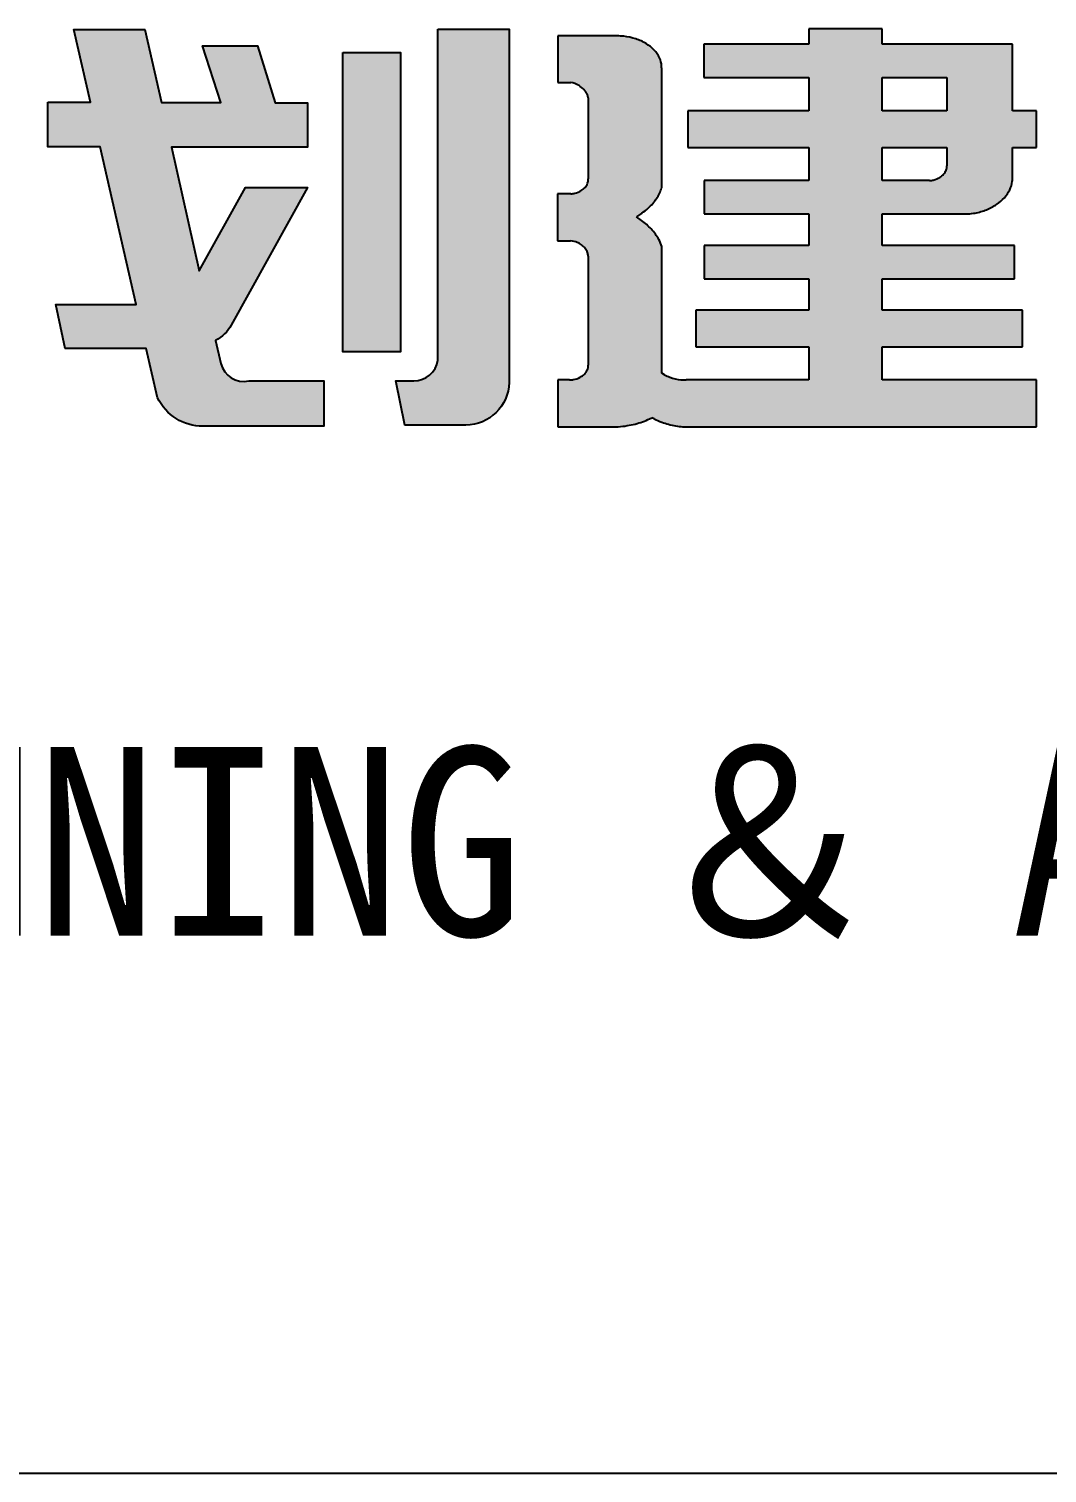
# Model space of a CAD drawing. Extents: x -138012 to 2129925, y -311560 to 0.
# Drawn here: x -135325 to -134737, y -149128 to -148294 of the extents above; entities that cross this region are included whole.
import ezdxf
from ezdxf.enums import TextEntityAlignment as Align

# ---------------------------------------------------------------- set-up
doc = ezdxf.new("R2010")
doc.units = 0
doc.header["$LTSCALE"] = 1000
doc.header["$MEASUREMENT"] = 0
doc.layers.get('0').update_dxf_attribs({"linetype": 'CONTINUOUS'})
doc.layers.add('WALL', color=6, linetype='CONTINUOUS')
doc.layers.add('图框', color=4, linetype='CONTINUOUS')
doc.styles.add('图框艺术体', font='simhei.ttf', dxfattribs={"width": 0.9})

# ---------------------------------------------------------------- blocks, each defined once
blk = doc.blocks.new('A1')
h = blk.add_hatch(color=0)
h.dxf.hatch_style = 1
edge = h.paths.add_edge_path()
edge.add_line((499907.9289028043, 391799.8102194821), (499804.6575156818, 391799.8102194822))
edge.add_line((499804.6575156818, 391799.8102194822), (499804.6575156818, 391812.8723855542))
edge.add_line((499804.6575156818, 391812.8723855542), (499746.2662531775, 391812.8723855542))
edge.add_line((499746.2662531775, 391812.8723855542), (499746.2662531776, 391799.8102194822))
edge.add_line((499746.2662531776, 391799.8102194822), (499663.0551200981, 391799.8102194821))
edge.add_line((499663.0551200981, 391799.8102194821), (499663.055120098, 391771.390772095))
edge.add_line((499663.055120098, 391771.390772095), (499746.2662531776, 391771.3907720951))
edge.add_line((499746.2662531776, 391771.3907720951), (499746.2662531776, 391743.1962322638))
edge.add_line((499746.2662531776, 391743.1962322638), (499650.3385152966, 391743.1962322636))
edge.add_line((499650.3385152966, 391743.1962322636), (499650.3385152966, 391711.9906454532))
edge.add_line((499650.3385152966, 391711.9906454532), (499746.2662531775, 391711.9906454532))
edge.add_line((499746.2662531775, 391711.9906454532), (499746.2662531776, 391683.8175802907))
edge.add_line((499746.2662531776, 391683.8175802907), (499663.2676734882, 391683.8175802907))
edge.add_line((499663.2676734882, 391683.8175802907), (499663.2676734882, 391655.3877932482))
edge.add_line((499663.2676734882, 391655.3877932482), (499746.2662531775, 391655.3877932482))
edge.add_line((499746.2662531775, 391655.3877932482), (499746.2662531775, 391628.6634728641))
edge.add_line((499746.2662531775, 391628.6634728641), (499663.1423936758, 391628.6634728641))
edge.add_line((499663.1423936758, 391628.6634728641), (499663.1423936758, 391600.1255171203))
edge.add_line((499663.1423936758, 391600.1255171203), (499746.2662531775, 391600.1255171202))
edge.add_line((499746.2662531775, 391600.1255171202), (499746.2662531775, 391573.5053886473))
edge.add_line((499746.2662531775, 391573.5053886473), (499656.7320086561, 391573.5053886474))
edge.add_line((499656.7320086561, 391573.5053886474), (499656.7320086561, 391542.1948145677))
edge.add_line((499656.7320086561, 391542.1948145677), (499746.2662531774, 391542.1948145676))
edge.add_line((499746.2662531774, 391542.1948145676), (499746.2662531775, 391514.1287250693))
edge.add_line((499746.2662531775, 391514.1287250693), (499648.8725882611, 391514.128741846))
edge.add_spline(control_points=[(499648.8725882588, 391514.128741846), (499647.516805486, 391514.1248151271), (499646.1607248433, 391514.1965286431), (499641.7445433073, 391514.678954967), (499638.7324416775, 391515.4083780448), (499634.4495737447, 391517.0801189559), (499633.0368026386, 391517.7518299996), (499631.6948611921, 391518.5173174875)], knot_values=[0.9513714849087886, 0.9513714849087886, 0.9513714849087886, 0.9513714849087886, 1.090703220191351, 1.090703220191351, 1.408924883728573, 1.408924883728573, 1.574416654039366, 1.574416654039366, 1.574416654039366, 1.574416654039366], degree=3, periodic=0)
edge.add_line((499631.6948611921, 391518.5173174875), (499629.6768083906, 391519.8315117532))
edge.add_line((499629.6768083906, 391519.8315117532), (499629.6768083906, 391627.6929589767))
edge.add_spline(control_points=[(499629.6768083906, 391627.6929589767), (499629.0389010403, 391629.6955345451), (499628.2299742769, 391631.6691520484), (499625.6602429506, 391636.7476009296), (499623.6198191801, 391639.7757828386), (499618.9745301421, 391645.1443308506), (499616.4492767555, 391647.5229899169), (499613.6413075626, 391649.6886044737)], knot_values=[3.391103965101848, 3.391103965101848, 3.391103965101848, 3.391103965101848, 3.526234999189308, 3.526234999189308, 3.747079914326613, 3.747079914326613, 3.94529361934048, 3.94529361934048, 3.94529361934048, 3.94529361934048], degree=3, periodic=0)
edge.add_line((499613.6413075626, 391649.6886044737), (499609.5170604697, 391652.986123019))
edge.add_line((499609.5170604697, 391652.986123019), (499613.7215037394, 391656.0837060186))
edge.add_spline(control_points=[(499613.7215037394, 391656.0837060186), (499615.566837668, 391657.4344776521), (499617.2881708091, 391658.8832742923), (499621.4332136043, 391662.8945350292), (499623.6285346302, 391665.5901668347), (499627.1918020804, 391671.2635780823), (499628.5600892682, 391674.2407480872), (499629.5387159159, 391677.4342343109), (499629.5829340947, 391677.5820117931), (499629.6261334103, 391677.7299442384)], knot_values=[2.311832462008515, 2.311832462008515, 2.311832462008515, 2.311832462008515, 2.450793033216761, 2.450793033216761, 2.675985772782195, 2.675985772782195, 2.901178512347629, 2.901178512347629, 2.912092230434895, 2.912092230434895, 2.912092230434895, 2.912092230434895], degree=3, periodic=0)
edge.add_line((499629.6261334103, 391677.7299442383), (499629.6261334103, 391775.9993304876))
edge.add_spline(control_points=[(499629.6261334103, 391775.9993304876), (499629.630080546, 391778.1625855921), (499629.5176349047, 391779.8966171443), (499629.2926283568, 391783.6265630543), (499628.8393377613, 391786.0289184858), (499626.7663480617, 391790.6016039109), (499625.3315646446, 391792.8036633595), (499621.7281981602, 391796.8727997523), (499619.5595313578, 391798.7384310508), (499614.6276976406, 391801.9682940993), (499611.8652945107, 391803.3316295663), (499605.9514387894, 391805.4305459041), (499602.8008605887, 391806.1657647682), (499597.7860857357, 391806.7684625977), (499595.9719772948, 391806.8768094087), (499594.1578709034, 391806.8765785517)], knot_values=[-0.09946393604087977, -0.09946393604087977, -0.09946393604087977, -0.09946393604087977, 0.07948016177026485, 0.07948016177026485, 0.3479203152235475, 0.3479203152235475, 0.6163604686768303, 0.6163604686768303, 0.884800622130113, 0.884800622130113, 1.153240775583396, 1.153240775583396, 1.421680929036679, 1.421680929036679, 1.570955397518689, 1.570955397518689, 1.570955397518689, 1.570955397518689], degree=3, periodic=0)
edge.add_line((499594.1578719218, 391806.8765785193), (499547.0065997255, 391806.8765785193))
edge.add_line((499547.0065997255, 391806.8765785193), (499547.0065997255, 391767.2103699229))
edge.add_line((499547.0065997255, 391767.2103699229), (499557.3011671106, 391767.2103699229))
edge.add_spline(control_points=[(499557.301167111, 391767.2103699229), (499559.7906281099, 391766.8415706282), (499561.530858275, 391766.1187200162), (499564.3205810933, 391764.4915974619), (499565.6203750136, 391763.3921081147), (499568.07310273, 391761.0128298), (499569.1183029701, 391759.6603405565), (499570.4085476788, 391757.2990942172), (499570.8064099727, 391756.3680350843), (499571.2883611631, 391754.2152674938)], knot_values=[3.386551680851742, 3.386551680851742, 3.386551680851742, 3.386551680851742, 3.627015090191965, 3.627015090191965, 3.904526008478623, 3.904526008478623, 4.182036926765281, 4.182036926765281, 4.349186330027427, 4.349186330027427, 4.349186330027427, 4.349186330027427], degree=3, periodic=0)
edge.add_line((499571.2883611631, 391754.2152674938), (499571.2883611631, 391684.5541656874))
edge.add_spline(control_points=[(499571.2883611631, 391685.3483910699), (499571.2927789426, 391685.2113248752), (499571.2908990225, 391684.9785081674), (499571.237864952, 391683.6543733178), (499571.0284694527, 391682.5704378734), (499570.2232756086, 391680.2623889592), (499569.5479114454, 391679.0692386188), (499567.8548943002, 391676.9568842758), (499566.8385217928, 391676.0361613174), (499564.1445981266, 391674.2111195196), (499562.36335759, 391673.4491224194), (499559.5623151378, 391672.7810438627), (499558.6068548425, 391672.6371838089), (499557.3785872198, 391672.5640585373)], knot_values=[-1.487500499190211, -1.487500499190211, -1.487500499190211, -1.487500499190211, -1.436353530280068, -1.436353530280068, -1.196218717986405, -1.196218717986405, -0.8982293874048811, -0.8982293874048811, -0.6002400568233572, -0.6002400568233572, -0.187335728827086, -0.187335728827086, 0.01911643517104955, 0.01911643517104955, 0.01911643517104955, 0.01911643517104955], degree=3, periodic=0)
edge.add_line((499557.3785872198, 391672.5640585373), (499546.9362178085, 391672.5640585373))
edge.add_line((499546.9362178085, 391672.5640585373), (499546.9362178083, 391632.6600378691))
edge.add_line((499546.9362178083, 391632.6600378691), (499557.2068553419, 391632.6600378691))
edge.add_spline(control_points=[(499557.2068553419, 391632.6600378691), (499559.5083405227, 391632.2924965217), (499561.016320444, 391631.8139085879), (499563.6968602023, 391630.5742917169), (499564.8880929395, 391629.847201985), (499567.037737794, 391628.1323806124), (499567.996149875, 391627.1440675079), (499569.593819221, 391624.9474751431), (499570.2322340413, 391623.7384831654), (499570.9533816069, 391621.6305217981), (499571.1524369888, 391620.7718924236), (499571.2897688014, 391619.4124092435)], knot_values=[0.09832068293461194, 0.09832068293461194, 0.09832068293461194, 0.09832068293461194, 0.3878882526098777, 0.3878882526098777, 0.6477281066924279, 0.6477281066924279, 0.907567960774978, 0.907567960774978, 1.167407814857528, 1.167407814857528, 1.336230672169579, 1.336230672169579, 1.336230672169579, 1.336230672169579], degree=3, periodic=0)
edge.add_line((499571.2897688014, 391619.4124092435), (499571.2897688014, 391526.7484184753))
edge.add_spline(control_points=[(499571.2897688014, 391526.7484184753), (499571.2432588252, 391525.2958664132), (499570.9594635144, 391523.9876287159), (499569.9252842258, 391521.4318371353), (499569.1367715331, 391520.2025097169), (499567.2021210566, 391518.061759366), (499566.0570793106, 391517.1483810305), (499563.1472797061, 391515.4443433839), (499561.3004047734, 391514.7807648817), (499558.4304838814, 391514.2649048068), (499557.4570714199, 391514.172593714), (499556.4326542526, 391514.1601417142)], knot_values=[1.586367827487998, 1.586367827487998, 1.586367827487998, 1.586367827487998, 1.872585217741985, 1.872585217741985, 2.185500725120694, 2.185500725120694, 2.498416232499404, 2.498416232499404, 2.909300387812437, 2.909300387812437, 3.114742465468954, 3.114742465468954, 3.114742465468954, 3.114742465468954], degree=3, periodic=0)
edge.add_line((499556.4326542526, 391514.1601417142), (499546.9756316818, 391514.1601417142))
edge.add_line((499546.9756316818, 391514.1601417142), (499546.9756316818, 391474.3603129571))
edge.add_line((499546.9756316818, 391474.3603129571), (499594.8732371089, 391474.3603129571))
edge.add_spline(control_points=[(499594.8732371089, 391474.3603129571), (499597.347924398, 391474.5326031277), (499599.8075709335, 391474.8350379792), (499606.4390101631, 391476.0109823354), (499610.5344675842, 391477.1424289733), (499616.3082343909, 391479.3529462261), (499618.1572186719, 391480.1659679008), (499619.9399941821, 391481.0573092905)], knot_values=[1.657599925298069, 1.657599925298069, 1.657599925298069, 1.657599925298069, 1.788930252808407, 1.788930252808407, 2.017152723414768, 2.017152723414768, 2.129372264282285, 2.129372264282285, 2.129372264282285, 2.129372264282285], degree=3, periodic=0)
edge.add_line((499619.9399941824, 391481.0573092906), (499621.685689452, 391482.0428074906))
edge.add_line((499621.685689452, 391482.0428074906), (499623.644365761, 391480.9910457135))
edge.add_spline(control_points=[(499623.644365761, 391480.9910457135), (499625.5421775923, 391479.9557472126), (499627.5371106262, 391479.0241726884), (499633.0837820895, 391476.8375387602), (499636.7753456454, 391475.7919964125), (499642.4241243594, 391474.7719807512), (499644.2978630919, 391474.522864885), (499646.1840852991, 391474.3603129571)], knot_values=[0.9723196980382531, 0.9723196980382531, 0.9723196980382531, 0.9723196980382531, 1.11294085342267, 1.11294085342267, 1.348800516823549, 1.348800516823549, 1.463491189088361, 1.463491189088361, 1.463491189088361, 1.463491189088361], degree=3, periodic=0)
edge.add_line((499646.1840852991, 391474.3603129571), (499927.0488544334, 391474.3603129571))
edge.add_line((499927.0488544334, 391474.3603129571), (499927.0488544334, 391514.1287250693))
edge.add_line((499927.0488544334, 391514.1287250693), (499804.6575156818, 391514.1287250694))
edge.add_line((499804.6575156818, 391514.1287250694), (499804.6575156818, 391542.1948145677))
edge.add_line((499804.6575156818, 391542.1948145677), (499916.0256385598, 391542.1948145677))
edge.add_line((499916.0256385598, 391542.1948145677), (499916.0256385597, 391573.5053886473))
edge.add_line((499916.0256385597, 391573.5053886473), (499804.6575156818, 391573.5053886473))
edge.add_line((499804.6575156818, 391573.5053886473), (499804.6575156818, 391600.1255171202))
edge.add_line((499804.6575156818, 391600.1255171202), (499909.599769519, 391600.1255171202))
edge.add_line((499909.599769519, 391600.1255171202), (499909.599769519, 391628.6634728641))
edge.add_line((499909.599769519, 391628.6634728641), (499804.6575156816, 391628.6634728641))
edge.add_line((499804.6575156816, 391628.6634728641), (499804.6575156819, 391655.3877932482))
edge.add_line((499804.6575156819, 391655.3877932482), (499872.7526750282, 391655.3877932482))
edge.add_spline(control_points=[(499872.7526750282, 391655.3877932482), (499874.639772462, 391655.5521934999), (499876.5111486797, 391655.8228072897), (499881.5256230669, 391656.8431100572), (499884.5966459165, 391657.7996099254), (499890.3309489737, 391660.2613686182), (499892.9936555433, 391661.7663203101), (499897.7516112896, 391665.2139295115), (499899.8464083862, 391667.1559384646), (499903.3586752978, 391671.3402198555), (499904.776251631, 391673.5815665229), (499906.8811853203, 391678.2251416138), (499907.5694620732, 391680.6269946482), (499908.0292847187, 391684.1367406719), (499908.097271906, 391685.2275973131), (499908.0908505413, 391686.3182430553)], knot_values=[-1.46233434582702, -1.46233434582702, -1.46233434582702, -1.46233434582702, -1.321737701097408, -1.321737701097408, -1.078275998243133, -1.078275998243133, -0.8348142953888574, -0.8348142953888574, -0.5913525925345822, -0.5913525925345822, -0.3478908896803069, -0.3478908896803069, -0.1044291868260317, -0.1044291868260317, 0.004710103025224788, 0.004710103025224788, 0.004710103025224788, 0.004710103025224788], degree=3, periodic=0)
edge.add_line((499908.0908505413, 391686.3182430553), (499908.0907812138, 391711.9906454532))
edge.add_line((499908.0907812138, 391711.9906454532), (499927.0981217756, 391711.9906454532))
edge.add_line((499927.0981217756, 391711.9906454532), (499927.0981217756, 391743.1962322636))
edge.add_line((499927.0981217756, 391743.1962322636), (499907.9289028043, 391743.1962322638))
edge.add_line((499907.9289028043, 391743.1962322638), (499907.9289028043, 391799.8102194821))
h.paths.add_polyline_path([(499804.6575156818, 391771.3907720951), (499855.983216278, 391771.3907720951), (499855.9832162781, 391743.1962322638), (499804.6575156818, 391743.1962322638)], flags=16)
edge = h.paths.add_edge_path(flags=16)
edge.add_line((499804.6575156818, 391711.9906454532), (499855.9846239163, 391711.9906454532))
edge.add_line((499855.9846239163, 391711.9906454532), (499855.9846239163, 391696.3831893447))
edge.add_spline(control_points=[(499855.9846239163, 391696.3831893457), (499855.9744802449, 391695.1333386215), (499855.7579818387, 391693.9193547678), (499854.9054273614, 391691.4931697166), (499854.2255796466, 391690.2991295288), (499852.5232004779, 391688.1866953457), (499851.5019423171, 391687.266763504), (499848.7997911511, 391685.447636748), (499847.016149313, 391684.6902323679), (499844.2128749122, 391684.0291747605), (499843.2569022771, 391683.8876797855), (499842.0382513763, 391683.8175802907)], knot_values=[1.650999810835775, 1.650999810835775, 1.650999810835775, 1.650999810835775, 1.918465449896058, 1.918465449896058, 2.217066645749255, 2.217066645749255, 2.515667841602451, 2.515667841602451, 2.928564907150825, 2.928564907150825, 3.135013439925012, 3.135013439925012, 3.135013439925012, 3.135013439925012], degree=3, periodic=0)
edge.add_line((499842.0382513763, 391683.8175802907), (499804.6575156818, 391683.8175802908))
edge.add_line((499804.6575156818, 391683.8175802908), (499804.6575156818, 391711.9906454532))
at = {"layer": 'WALL', "color": 0}
for p, q in [((499804.6575156818, 391812.8723855542), (499746.2662531775, 391812.8723855542)), ((499746.2662531775, 391812.8723855542), (499746.2662531776, 391799.8102194822)), ((499804.6575156818, 391799.8102194822), (499804.6575156818, 391812.8723855542)), ((499594.1573618772, 391806.8765785193), (499547.0065997255, 391806.8765785193)), ((499547.0065997255, 391806.8765785193), (499547.0065997255, 391767.2103699229)), ((499746.2662531776, 391799.8102194822), (499663.0551200981, 391799.8102194821)), ((499663.0551200981, 391799.8102194821), (499663.055120098, 391771.390772095)), ((499907.9289028043, 391799.8102194821), (499804.6575156818, 391799.8102194822)), ((499907.9289028043, 391743.1962322638), (499907.9289028043, 391799.8102194821)), ((499629.6261334103, 391677.7299442384), (499629.6261334103, 391775.9993304876)), ((499547.0065997255, 391767.2103699229), (499557.301167111, 391767.2103699229)), ((499663.055120098, 391771.390772095), (499746.2662531776, 391771.3907720951)), ((499746.2662531776, 391771.3907720951), (499746.2662531776, 391743.1962322638)), ((499804.6575156818, 391771.3907720951), (499855.983216278, 391771.3907720951)), ((499804.6575156818, 391743.1962322638), (499804.6575156818, 391771.3907720951)), ((499855.983216278, 391771.3907720951), (499855.9832162781, 391743.1962322638)), ((499571.2883611631, 391754.2152674938), (499571.2883611631, 391685.3483910699)), ((499746.2662531776, 391743.1962322638), (499650.3385152966, 391743.1962322636)), ((499650.3385152966, 391743.1962322636), (499650.3385152966, 391711.9906454532)), ((499855.9832162781, 391743.1962322638), (499804.6575156818, 391743.1962322638)), ((499927.0981217756, 391743.1962322636), (499907.9289028043, 391743.1962322638)), ((499927.0981217756, 391711.9906454532), (499927.0981217756, 391743.1962322636)), ((499650.3385152966, 391711.9906454532), (499746.2662531775, 391711.9906454532)), ((499746.2662531775, 391711.9906454532), (499746.2662531776, 391683.8175802907)), ((499804.6575156818, 391683.8175802908), (499804.6575156818, 391711.9906454532)), ((499804.6575156818, 391711.9906454532), (499855.9846239163, 391711.9906454532)), ((499855.9846239163, 391711.9906454532), (499855.9846239163, 391696.3831893457)), ((499908.0908505413, 391686.3182430553), (499908.0907812138, 391711.9906454532)), ((499908.0907812138, 391711.9906454532), (499927.0981217756, 391711.9906454532)), ((499746.2662531776, 391683.8175802907), (499663.2676734882, 391683.8175802907)), ((499663.2676734882, 391683.8175802907), (499663.2676734882, 391655.3877932482)), ((499842.0382513763, 391683.8175802907), (499804.6575156818, 391683.8175802908)), ((499557.3785872198, 391672.5640585373), (499546.9362178085, 391672.5640585373)), ((499546.9362178085, 391672.5640585373), (499546.9362178083, 391632.6600378691)), ((499613.7215037394, 391656.0837060186), (499609.5170604697, 391652.986123019)), ((499613.6413075626, 391649.6886044737), (499609.5170604697, 391652.986123019)), ((499663.2676734882, 391655.3877932482), (499746.2662531775, 391655.3877932482)), ((499746.2662531775, 391655.3877932482), (499746.2662531775, 391628.6634728641)), ((499804.6575156816, 391628.6634728641), (499804.6575156819, 391655.3877932482)), ((499804.6575156819, 391655.3877932482), (499872.7526750282, 391655.3877932482)), ((499546.9362178083, 391632.6600378691), (499557.2068553419, 391632.6600378691)), ((499629.6768083906, 391519.8315117531), (499629.6768083906, 391627.6929589767)), ((499746.2662531775, 391628.6634728641), (499663.1423936758, 391628.6634728641)), ((499663.1423936758, 391628.6634728641), (499663.1423936758, 391600.1255171203)), ((499909.599769519, 391628.6634728641), (499804.6575156816, 391628.6634728641)), ((499909.599769519, 391600.1255171202), (499909.599769519, 391628.6634728641)), ((499571.2897688014, 391619.4124092435), (499571.2897688014, 391526.7484184753)), ((499663.1423936758, 391600.1255171203), (499746.2662531775, 391600.1255171202)), ((499746.2662531775, 391600.1255171202), (499746.2662531775, 391573.5053886473)), ((499804.6575156818, 391573.5053886473), (499804.6575156818, 391600.1255171202)), ((499804.6575156818, 391600.1255171202), (499909.599769519, 391600.1255171202)), ((499746.2662531775, 391573.5053886473), (499656.7320086561, 391573.5053886474)), ((499656.7320086561, 391573.5053886474), (499656.7320086561, 391542.1948145677)), ((499916.0256385597, 391573.5053886473), (499804.6575156818, 391573.5053886473)), ((499916.0256385598, 391542.1948145677), (499916.0256385597, 391573.5053886473)), ((499656.7320086561, 391542.1948145677), (499746.2662531774, 391542.1948145676)), ((499746.2662531774, 391542.1948145676), (499746.2662531775, 391514.1287250693)), ((499804.6575156818, 391514.1287250694), (499804.6575156818, 391542.1948145677)), ((499804.6575156818, 391542.1948145677), (499916.0256385598, 391542.1948145677)), ((499556.4326542526, 391514.1601417142), (499546.9756316818, 391514.1601417142)), ((499546.9756316818, 391514.1601417142), (499546.9756316818, 391474.3603129571)), ((499631.6948611921, 391518.5173174875), (499629.6768083906, 391519.8315117532)), ((499746.2662531775, 391514.1287250693), (499648.8725882588, 391514.128741846)), ((499927.0488544334, 391514.1287250693), (499804.6575156818, 391514.1287250694)), ((499927.0488544334, 391474.3603129571), (499927.0488544334, 391514.1287250693)), ((499619.9399941821, 391481.0573092905), (499621.685689452, 391482.0428074906)), ((499623.644365761, 391480.9910457135), (499621.685689452, 391482.0428074906)), ((499546.9756316818, 391474.3603129571), (499594.8732371089, 391474.3603129571)), ((499646.1840852991, 391474.3603129571), (499927.0488544334, 391474.3603129571))]:
    blk.add_line(p, q, dxfattribs=at)
for points, knots in [([(499629.6261334103, 391775.9993304876), (499629.630080546, 391778.1625855921), (499629.5176349047, 391779.8966171443), (499629.2926283568, 391783.6265630543), (499628.8393377613, 391786.0289184858), (499626.7663480617, 391790.6016039109), (499625.3315646446, 391792.8036633595), (499621.7281981602, 391796.8727997523), (499619.5595313578, 391798.7384310508), (499614.6276976406, 391801.9682940993), (499611.8652945107, 391803.3316295663), (499605.9514387894, 391805.4305459041), (499602.8008605887, 391806.1657647682), (499597.7860857357, 391806.7684625977), (499595.9719772948, 391806.8768094087), (499594.1578709034, 391806.8765785517)], [-0.09946393604087977, -0.09946393604087977, -0.09946393604087977, -0.09946393604087977, 0.07948016177026485, 0.07948016177026485, 0.3479203152235475, 0.3479203152235475, 0.6163604686768303, 0.6163604686768303, 0.884800622130113, 0.884800622130113, 1.153240775583396, 1.153240775583396, 1.421680929036679, 1.421680929036679, 1.570955397518689, 1.570955397518689, 1.570955397518689, 1.570955397518689]), ([(499571.2883611631, 391754.2152674938), (499570.8064099727, 391756.3680350843), (499570.4085476788, 391757.2990942172), (499569.1183029701, 391759.6603405565), (499568.07310273, 391761.0128298), (499565.6203750136, 391763.3921081147), (499564.3205810933, 391764.4915974619), (499561.530858275, 391766.1187200162), (499559.7906281099, 391766.8415706282), (499557.301167111, 391767.2103699229)], [3.386551680851742, 3.386551680851742, 3.386551680851742, 3.386551680851742, 3.553701084113889, 3.553701084113889, 3.831212002400546, 3.831212002400546, 4.108722920687204, 4.108722920687204, 4.349186330027427, 4.349186330027427, 4.349186330027427, 4.349186330027427]), ([(499842.0382513763, 391683.8175802907), (499843.2569022771, 391683.8876797855), (499844.2128749122, 391684.0291747605), (499847.016149313, 391684.6902323679), (499848.7997911511, 391685.447636748), (499851.5019423171, 391687.266763504), (499852.5232004779, 391688.1866953457), (499854.2255796466, 391690.2991295288), (499854.9054273614, 391691.4931697166), (499855.7579818387, 391693.9193547678), (499855.9744802449, 391695.1333386215), (499855.9846239163, 391696.3831893457)], [1.650999810835775, 1.650999810835775, 1.650999810835775, 1.650999810835775, 1.857448343609962, 1.857448343609962, 2.270345409158335, 2.270345409158335, 2.568946605011532, 2.568946605011532, 2.867547800864728, 2.867547800864728, 3.135013439925012, 3.135013439925012, 3.135013439925012, 3.135013439925012]), ([(499557.3785872198, 391672.5640585373), (499558.6068548425, 391672.6371838089), (499559.5623151378, 391672.7810438627), (499562.36335759, 391673.4491224194), (499564.1445981266, 391674.2111195196), (499566.8385217928, 391676.0361613174), (499567.8548943002, 391676.9568842758), (499569.5479114454, 391679.0692386188), (499570.2232756086, 391680.2623889592), (499571.0284694527, 391682.5704378734), (499571.237864952, 391683.6543733178), (499571.2908990225, 391684.9785081674), (499571.2927789426, 391685.2113248752), (499571.2883611631, 391685.3483910699)], [-1.487500499190211, -1.487500499190211, -1.487500499190211, -1.487500499190211, -1.281048335192076, -1.281048335192076, -0.8681440071958044, -0.8681440071958044, -0.5701546766142805, -0.5701546766142805, -0.2721653460327567, -0.2721653460327567, -0.03203053373909326, -0.03203053373909326, 0.01911643517104955, 0.01911643517104955, 0.01911643517104955, 0.01911643517104955]), ([(499872.7526750282, 391655.3877932482), (499874.639772462, 391655.5521934999), (499876.5111486797, 391655.8228072897), (499881.5256230669, 391656.8431100572), (499884.5966459165, 391657.7996099254), (499890.3309489737, 391660.2613686182), (499892.9936555433, 391661.7663203101), (499897.7516112896, 391665.2139295115), (499899.8464083862, 391667.1559384646), (499903.3586752978, 391671.3402198555), (499904.776251631, 391673.5815665229), (499906.8811853203, 391678.2251416138), (499907.5694620732, 391680.6269946482), (499908.0292847187, 391684.1367406719), (499908.097271906, 391685.2275973131), (499908.0908505413, 391686.3182430553)], [-1.46233434582702, -1.46233434582702, -1.46233434582702, -1.46233434582702, -1.321737701097408, -1.321737701097408, -1.078275998243133, -1.078275998243133, -0.8348142953888574, -0.8348142953888574, -0.5913525925345822, -0.5913525925345822, -0.3478908896803069, -0.3478908896803069, -0.1044291868260317, -0.1044291868260317, 0.004710103025224788, 0.004710103025224788, 0.004710103025224788, 0.004710103025224788]), ([(499613.7215037394, 391656.0837060186), (499615.566837668, 391657.4344776521), (499617.2881708091, 391658.8832742923), (499621.4332136043, 391662.8945350292), (499623.6285346302, 391665.5901668347), (499627.1918020804, 391671.2635780823), (499628.5600892682, 391674.2407480872), (499629.5387159159, 391677.4342343109), (499629.5829340947, 391677.5820117931), (499629.6261334103, 391677.7299442384)], [2.311832462008515, 2.311832462008515, 2.311832462008515, 2.311832462008515, 2.450793033216761, 2.450793033216761, 2.675985772782195, 2.675985772782195, 2.901178512347629, 2.901178512347629, 2.912092230434895, 2.912092230434895, 2.912092230434895, 2.912092230434895]), ([(499629.6768083906, 391627.6929589767), (499629.0389010403, 391629.6955345451), (499628.2299742769, 391631.6691520484), (499625.6602429506, 391636.7476009296), (499623.6198191801, 391639.7757828386), (499618.9745301421, 391645.1443308506), (499616.4492767555, 391647.5229899169), (499613.6413075626, 391649.6886044737)], [3.391103965101848, 3.391103965101848, 3.391103965101848, 3.391103965101848, 3.526234999189308, 3.526234999189308, 3.747079914326613, 3.747079914326613, 3.94529361934048, 3.94529361934048, 3.94529361934048, 3.94529361934048]), ([(499571.2897688014, 391619.4124092435), (499571.1524369888, 391620.7718924236), (499570.9533816069, 391621.6305217981), (499570.2322340413, 391623.7384831654), (499569.593819221, 391624.9474751431), (499567.996149875, 391627.1440675079), (499567.037737794, 391628.1323806124), (499564.8880929395, 391629.847201985), (499563.6968602023, 391630.5742917169), (499561.016320444, 391631.8139085879), (499559.5083405227, 391632.2924965217), (499557.2068553419, 391632.6600378691)], [0.09832068293461194, 0.09832068293461194, 0.09832068293461194, 0.09832068293461194, 0.2671435402466629, 0.2671435402466629, 0.526983394329213, 0.526983394329213, 0.7868232484117632, 0.7868232484117632, 1.046663102494313, 1.046663102494313, 1.336230672169579, 1.336230672169579, 1.336230672169579, 1.336230672169579]), ([(499556.4326542526, 391514.1601417142), (499557.4570714199, 391514.172593714), (499558.4304838814, 391514.2649048068), (499561.3004047734, 391514.7807648817), (499563.1472797061, 391515.4443433839), (499566.0570793106, 391517.1483810305), (499567.2021210566, 391518.061759366), (499569.1367715331, 391520.2025097169), (499569.9252842258, 391521.4318371353), (499570.9594635144, 391523.9876287159), (499571.2432588252, 391525.2958664132), (499571.2897688014, 391526.7484184753)], [1.586367827487998, 1.586367827487998, 1.586367827487998, 1.586367827487998, 1.791809905144515, 1.791809905144515, 2.202694060457548, 2.202694060457548, 2.515609567836258, 2.515609567836258, 2.828525075214967, 2.828525075214967, 3.114742465468954, 3.114742465468954, 3.114742465468954, 3.114742465468954]), ([(499631.6948611921, 391518.5173174875), (499633.0368026386, 391517.7518299996), (499634.4495737447, 391517.0801189559), (499638.7324416775, 391515.4083780448), (499641.7445433073, 391514.678954967), (499646.1607248433, 391514.1965286431), (499647.516805486, 391514.1248151271), (499648.8725882588, 391514.128741846)], [0.9513714849087886, 0.9513714849087886, 0.9513714849087886, 0.9513714849087886, 1.116863255219582, 1.116863255219582, 1.435084918756804, 1.435084918756804, 1.574416654039366, 1.574416654039366, 1.574416654039366, 1.574416654039366]), ([(499594.8732371089, 391474.3603129571), (499597.347924398, 391474.5326031277), (499599.8075709335, 391474.8350379792), (499606.4390101631, 391476.0109823354), (499610.5344675842, 391477.1424289733), (499616.3082343909, 391479.3529462261), (499618.1572186719, 391480.1659679008), (499619.9399941821, 391481.0573092905)], [1.657599925298069, 1.657599925298069, 1.657599925298069, 1.657599925298069, 1.788930252808407, 1.788930252808407, 2.017152723414768, 2.017152723414768, 2.129372264282285, 2.129372264282285, 2.129372264282285, 2.129372264282285]), ([(499623.644365761, 391480.9910457135), (499625.5421775923, 391479.9557472126), (499627.5371106262, 391479.0241726884), (499633.0837820895, 391476.8375387602), (499636.7753456454, 391475.7919964125), (499642.4241243594, 391474.7719807512), (499644.2978630919, 391474.522864885), (499646.1840852991, 391474.3603129571)], [0.9723196980382531, 0.9723196980382531, 0.9723196980382531, 0.9723196980382531, 1.11294085342267, 1.11294085342267, 1.348800516823549, 1.348800516823549, 1.463491189088361, 1.463491189088361, 1.463491189088361, 1.463491189088361])]:
    blk.add_open_spline(points, degree=3, knots=knots, dxfattribs=at)
blk = doc.blocks.new('目录')
at = {"layer": '图框'}
h = blk.add_hatch(color=256, dxfattribs=at)
h.dxf.hatch_style = 1
edge = h.paths.add_edge_path()
edge.add_line((379561.7622791862, 428307.7060278308), (379603.0509465191, 428307.7060278308))
edge.add_line((379603.0509465191, 428307.7060278308), (379603.0509465191, 428103.4979958967))
edge.add_arc((379577.3382165155, 428104.535027737), 25.73363400833376, 271.351619171552, 357.69042951273514, ccw=False)
edge.add_line((379577.9452219082, 428078.8085537515), (379542.6477830785, 428078.8085537515))
edge.add_line((379542.6477830785, 428078.8085537515), (379537.5419209298, 428104.4891022851))
edge.add_line((379537.5419209298, 428104.4891022851), (379547.8655886849, 428104.4891022851))
edge.add_arc((379547.8655886849, 428118.5600521737), 14.07094988861354, 270, 350.9734199345762)
edge.add_line((379561.7622791862, 428116.352423609), (379561.7622791862, 428307.7060278308))
h.paths.add_polyline_path([(379506.9169081883, 428294.2395625368), (379540.1710835026, 428294.2395625368), (379540.1710835026, 428121.268917169), (379506.9169081883, 428121.268917169)])
edge = h.paths.add_edge_path()
edge.add_line((379336.3822693509, 428265.423499127), (379361.0068973103, 428265.423499127))
edge.add_line((379361.0068973103, 428265.423499127), (379351.3795870492, 428307.4948149093))
edge.add_line((379351.3795870492, 428307.4948149093), (379392.3492235492, 428307.4948149093))
edge.add_line((379392.3492235492, 428307.4948149093), (379401.9746480744, 428265.2743915594))
edge.add_line((379401.9746480744, 428265.2743915594), (379436.3880356248, 428265.2743915594))
edge.add_line((379436.3880356248, 428265.2743915594), (379425.7128847915, 428297.9976204243))
edge.add_line((379425.7128847915, 428297.9976204243), (379457.4373365762, 428297.9976204243))
edge.add_line((379457.4373365762, 428297.9976204243), (379467.7655120071, 428265.1400579526))
edge.add_line((379467.7655120071, 428265.1400579526), (379486.385496071, 428265.1400579526))
edge.add_line((379486.385496071, 428265.1400579526), (379486.385496071, 428239.5500683272))
edge.add_line((379486.385496071, 428239.5500683272), (379407.8838626609, 428239.5500683272))
edge.add_line((379407.8838626609, 428239.5500683272), (379423.8566718943, 428167.9739054859))
edge.add_line((379423.8566718943, 428167.9739054859), (379450.679899868, 428216.2822959052))
edge.add_line((379450.679899868, 428216.2822959052), (379486.4286660812, 428216.2822959052))
edge.add_line((379486.4286660812, 428216.2822959052), (379442.3169775373, 428136.6096899963))
edge.add_arc((379423.5212412426, 428147.016173579), 21.48428736107934, 296.95245440158726, 331.02837055837904, ccw=False)
edge.add_line((379433.2590151576, 428127.8654461099), (379436.3859001023, 428114.5331242665))
edge.add_arc((379449.5089518334, 428117.6109282206), 13.47914551885547, 193.199254918953, 282.7036142320324)
edge.add_line((379452.4731202734, 428104.4617430983), (379495.7626320381, 428104.4617430983))
edge.add_line((379495.7626320381, 428104.4617430983), (379495.7626320381, 428078.2137650323))
edge.add_line((379495.7626320381, 428078.2137650323), (379425.9898499922, 428078.2137650323))
edge.add_arc((379425.9898499922, 428107.2362974217), 29.02253238944104, 205.4870111693571, 270, ccw=False)
edge.add_line((379399.7917075346, 428094.7477139125), (379393.1879177652, 428123.169833462))
edge.add_line((379393.1879177652, 428123.169833462), (379346.2973475244, 428123.169833462))
edge.add_line((379346.2973475244, 428123.169833462), (379340.9029522982, 428148.655858178))
edge.add_line((379340.9029522982, 428148.655858178), (379387.3045987901, 428148.655858178))
edge.add_line((379387.3045987901, 428148.655858178), (379366.5974080529, 428239.6266740499))
edge.add_line((379366.5974080529, 428239.6266740499), (379336.3822693509, 428239.6266740499))
edge.add_line((379336.3822693509, 428239.6266740499), (379336.3822693509, 428265.423499127))
blk.add_line((377638.7140579515, 427473.4256043208), (390107.6165245615, 427473.4256043208), dxfattribs=at)
for points in [[(379336.3822693509, 428265.423499127), (379361.0068973103, 428265.423499127), (379351.3795870492, 428307.4948149093), (379392.3492235492, 428307.4948149093), (379401.9746480744, 428265.2743915594), (379436.3880356248, 428265.2743915594), (379425.7128847915, 428297.9976204243), (379457.4373365762, 428297.9976204243), (379467.7655120071, 428265.1400579526), (379486.385496071, 428265.1400579526), (379486.385496071, 428239.5500683272), (379407.8838626609, 428239.5500683272), (379423.8566718943, 428167.9739054859), (379450.679899868, 428216.2822959052), (379486.4286660812, 428216.2822959052), (379442.3169775373, 428136.6096899963, -0.1497896634446751), (379433.2590151576, 428127.8654461099), (379436.3859001023, 428114.5331242665, 0.4116821351494803), (379452.4731202734, 428104.4617430983), (379495.7626320381, 428104.4617430983), (379495.7626320381, 428078.2137650323), (379425.9898499922, 428078.2137650323, -0.2891693241154799), (379399.7917075346, 428094.7477139125), (379393.1879177652, 428123.169833462), (379346.2973475244, 428123.169833462), (379340.9029522982, 428148.655858178), (379387.3045987901, 428148.655858178), (379366.5974080529, 428239.6266740499), (379336.3822693509, 428239.6266740499)], [(379561.7622791862, 428307.7060278308), (379603.0509465191, 428307.7060278308), (379603.0509465191, 428103.4979958967, -0.3956191980589924), (379577.9452219082, 428078.8085537515), (379542.6477830785, 428078.8085537515), (379537.5419209298, 428104.4891022851), (379547.8655886849, 428104.4891022851, 0.3687877206231039), (379561.7622791862, 428116.352423609)]]:
    blk.add_lwpolyline(points, format="xyb", close=True, dxfattribs=at)
blk.add_lwpolyline([(379506.9169081883, 428294.2395625368), (379540.1710835026, 428294.2395625368), (379540.1710835026, 428121.268917169), (379506.9169081883, 428121.268917169)], close=True, dxfattribs=at)
at = {"layer": '图框', "xscale": 0.728, "yscale": 0.6789999999999999, "zscale": 0.7}
blk.add_blockref('A1', (15960.81280191788, 162266.9016813262), dxfattribs=at)
at = {"layer": '图框', "style": '图框艺术体', "width": 0.95}
blk.add_text('ZHEJIANG YAOHUA PLANNING ＆ ARCHITECTURAL DESIGN CO．,LTD', height=108.9753588, dxfattribs=at).set_placement((379928.2796832224, 427783.8776629675), align=Align.CENTER)

msp = doc.modelspace()

# ---------------------------------------------------------------- block references
at = {"layer": 'WALL'}
msp.add_blockref('目录', (-514650.5801137055, -576601.3534487354), dxfattribs=at)

doc.saveas('drawing.dxf')
